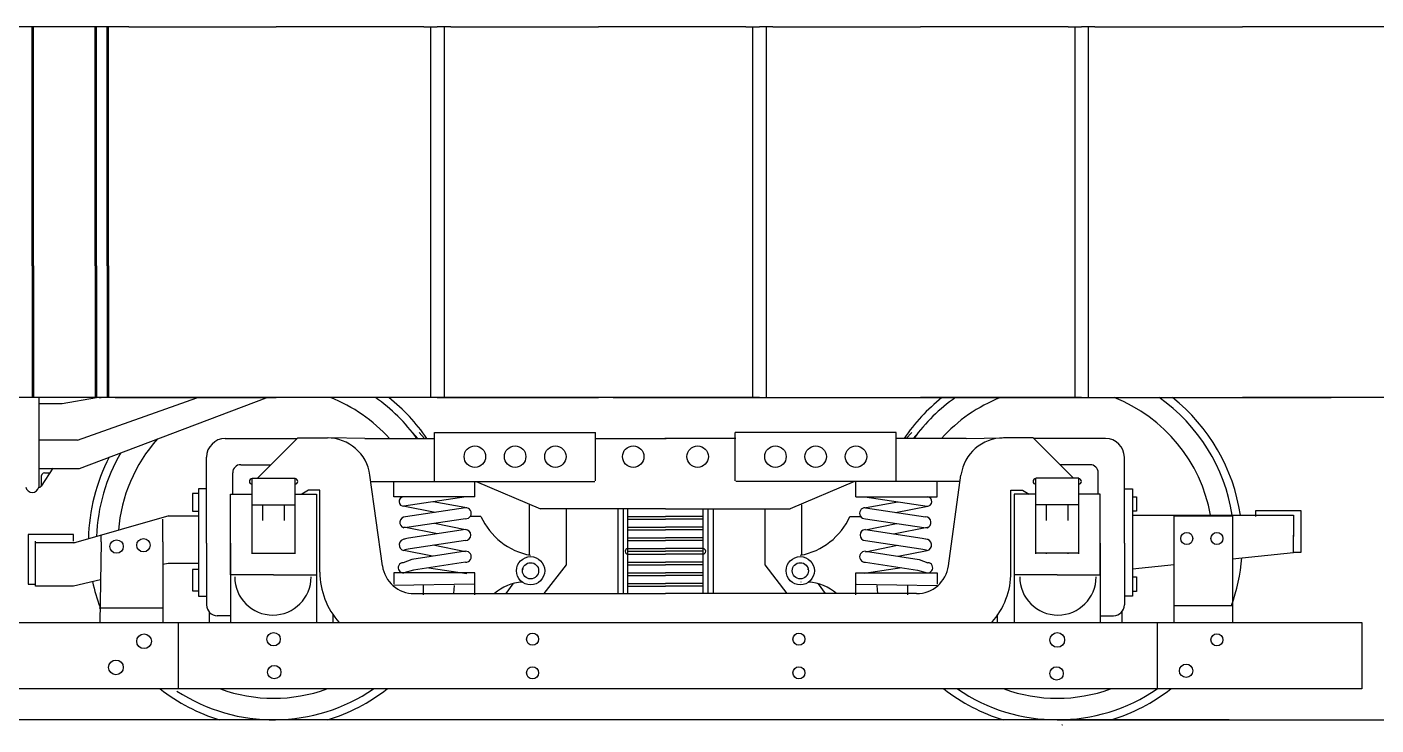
# Model space of a CAD drawing. Extents: x 0 to 750, y -2 to 474.
# Drawn here: x 100.5 to 226.2, y 314.6 to 379.6 of the extents above; entities that cross this region are included whole.
import ezdxf

# ---------------------------------------------------------------- set-up
doc = ezdxf.new("R2010")
doc.units = 0
doc.layers.get('0').update_dxf_attribs({"color": 1, "linetype": 'CONTINUOUS'})

msp = doc.modelspace()

# ---------------------------------------------------------------- linework, layer by layer
at = {"color": 1}
for p, q in [((108.737705, 379.614754), (97.487705, 379.614754)), ((100.987705, 357.364754), (100.987705, 379.614754)), ((101.112705, 357.364754), (101.112705, 379.614754)), ((106.862705, 357.364754), (106.862705, 379.614754)), ((106.987705, 357.364754), (106.987705, 379.614754)), ((107.987705, 357.364754), (107.987705, 379.614754)), ((108.112705, 357.364754), (108.112705, 379.614754)), ((109.987705, 379.614754), (108.737705, 379.614754)), ((109.987705, 379.614754), (123.487705, 379.614754)), ((137.487705, 379.614754), (123.987705, 379.614754)), ((137.487705, 379.614754), (138.737705, 379.614754)), ((138.112705, 379.614754), (138.112705, 357.364754)), ((139.987705, 379.614754), (138.737705, 379.614754)), ((139.362705, 379.614754), (139.362705, 357.364754)), ((139.987705, 379.614754), (153.487705, 379.614754)), ((167.487705, 379.614754), (153.987705, 379.614754)), ((167.487705, 379.614754), (168.737705, 379.614754)), ((168.112705, 379.614754), (168.112705, 357.364754)), ((169.987705, 379.614754), (168.737705, 379.614754)), ((169.362705, 379.614754), (169.362705, 357.364754)), ((169.987705, 379.614754), (183.487705, 379.614754)), ((197.487705, 379.614754), (183.987705, 379.614754)), ((197.487705, 379.614754), (198.737705, 379.614754)), ((198.112705, 379.614754), (198.112705, 357.364754)), ((199.987705, 379.614754), (198.737705, 379.614754)), ((199.362705, 379.614754), (199.362705, 357.364754)), ((199.987705, 379.614754), (213.487705, 379.614754)), ((227.487705, 379.614754), (213.987705, 379.614754)), ((108.737705, 345.114754), (123.487705, 345.114754)), ((138.737705, 345.114754), (123.987705, 345.114754)), ((138.737705, 345.114754), (153.487705, 345.114754)), ((168.737705, 345.114754), (153.987705, 345.114754)), ((168.737705, 345.114754), (183.487705, 345.114754)), ((198.737705, 345.114754), (183.987705, 345.114754)), ((198.737705, 345.114754), (213.487705, 345.114754)), ((228.737705, 345.114754), (213.987705, 345.114754))]:
    msp.add_line(p, q, dxfattribs=at)
for p, q in [((123.487705, 379.614754), (123.737705, 379.614754)), ((123.987705, 379.614754), (123.737705, 379.614754)), ((153.487705, 379.614754), (153.737705, 379.614754)), ((153.987705, 379.614754), (153.737705, 379.614754)), ((183.487705, 379.614754), (183.737705, 379.614754)), ((183.987705, 379.614754), (183.737705, 379.614754)), ((213.487705, 379.614754), (213.737705, 379.614754)), ((213.987705, 379.614754), (213.737705, 379.614754)), ((100.987705, 357.364754), (100.987705, 345.114754)), ((101.112705, 357.364754), (101.112705, 345.114754)), ((106.862705, 357.364754), (106.862705, 345.114754)), ((106.987705, 357.364754), (106.987705, 345.114754)), ((107.987705, 357.364754), (107.987705, 345.114754)), ((108.112705, 357.364754), (108.112705, 345.114754)), ((138.112705, 357.364754), (138.112705, 345.114754)), ((139.362705, 357.364754), (139.362705, 345.114754)), ((168.112705, 357.364754), (168.112705, 345.114754)), ((169.362705, 357.364754), (169.362705, 345.114754)), ((198.112705, 357.364754), (198.112705, 345.114754)), ((199.362705, 357.364754), (199.362705, 345.114754)), ((108.737705, 345.114754), (97.487705, 345.114754)), ((143.737705, 345.114754), (97.987705, 345.114754)), ((101.616505, 345.075544), (101.616505, 336.956424)), ((101.616505, 344.551481), (103.799348, 344.551481)), ((103.799348, 344.551481), (106.987705, 345.114754)), ((105.218196, 341.145072), (116.350695, 345.075544)), ((105.395403, 338.524757), (122.790082, 345.075544)), ((107.237705, 345.114754), (107.425205, 345.114754)), ((107.237705, 345.114754), (107.425205, 345.114754)), ((107.237705, 345.114754), (107.425205, 345.114754)), ((123.487705, 345.114754), (123.737705, 345.114754)), ((123.987705, 345.114754), (123.737705, 345.114754)), ((164.112705, 345.114754), (143.737705, 345.114754)), ((153.487705, 345.114754), (153.737705, 345.114754)), ((153.987705, 345.114754), (153.737705, 345.114754)), ((164.612705, 345.114754), (154.862705, 345.114754)), ((164.612705, 345.114754), (154.862705, 345.114754)), ((164.612705, 345.114754), (154.862705, 345.114754)), ((164.612705, 345.114754), (154.862705, 345.114754)), ((155.112705, 345.114754), (164.862705, 345.114754)), ((155.112705, 345.114754), (164.862705, 345.114754)), ((155.112705, 345.114754), (164.862705, 345.114754)), ((155.362705, 345.114754), (165.112705, 345.114754)), ((155.362705, 345.114754), (165.112705, 345.114754)), ((155.362705, 345.114754), (165.112705, 345.114754)), ((155.362705, 345.114754), (165.112705, 345.114754)), ((155.612705, 345.114754), (175.987705, 345.114754)), ((155.612705, 345.114754), (175.987705, 345.114754)), ((155.612705, 345.114754), (175.987705, 345.114754)), ((155.862705, 345.114754), (176.237705, 345.114754)), ((176.237705, 345.114754), (221.987705, 345.114754)), ((183.487705, 345.114754), (183.737705, 345.114754)), ((183.987705, 345.114754), (183.737705, 345.114754)), ((213.487705, 345.114754), (213.737705, 345.114754)), ((213.987705, 345.114754), (213.737705, 345.114754)), ((138.487705, 341.864754), (153.487705, 341.864754)), ((138.487705, 337.364754), (138.487705, 341.864754)), ((153.487705, 337.364754), (153.487705, 341.864754)), ((166.487705, 337.364754), (166.487705, 341.864754)), ((181.487705, 341.864754), (166.487705, 341.864754)), ((181.487705, 337.364754), (181.487705, 341.864754)), ((105.218196, 341.145072), (101.616372, 341.145072)), ((118.987705, 341.302254), (125.675205, 341.302254)), ((121.987705, 337.614754), (125.730346, 341.357395)), ((125.730346, 341.357395), (128.494199, 341.357395)), ((131.987951, 341.302254), (128.614307, 341.355591)), ((131.987951, 341.302254), (136.362705, 341.302254)), ((136.362705, 341.302254), (138.487705, 341.302254)), ((153.425205, 341.302254), (160.050205, 341.302254)), ((166.550205, 341.302254), (159.925205, 341.302254)), ((183.612705, 341.302254), (181.487705, 341.302254)), ((187.987459, 341.302254), (183.612705, 341.302254)), ((187.987459, 341.302254), (191.361103, 341.355591)), ((194.245064, 341.357395), (191.481211, 341.357395)), ((197.987705, 337.614754), (194.245064, 341.357395)), ((200.987705, 341.302254), (194.300205, 341.302254)), ((117.237705, 331.552254), (117.237705, 339.552254)), ((202.737705, 331.552254), (202.737705, 339.552254)), ((101.616505, 338.524757), (105.395403, 338.524757)), ((102.914614, 338.52579), (101.83237, 336.865447)), ((102.1311, 338.100034), (102.626945, 338.100034)), ((119.675205, 336.114754), (119.675205, 338.114754)), ((120.425205, 338.864754), (123.237705, 338.864754)), ((199.550205, 338.864754), (196.737705, 338.864754)), ((200.300205, 336.114754), (200.300205, 338.114754)), ((101.616505, 336.956424), (101.616505, 336.763937)), ((101.8811, 337.083491), (101.8811, 337.850034)), ((101.8811, 337.083491), (101.8811, 336.91611)), ((121.487705, 337.614754), (125.487705, 337.614754)), ((121.487705, 330.552254), (121.487705, 337.552254)), ((121.487705, 336.114754), (121.487705, 337.114754)), ((125.487705, 330.552254), (125.487705, 337.552254)), ((133.623092, 329.447483), (132.456684, 337.903944)), ((132.539675, 337.302254), (136.362705, 337.302254)), ((134.675205, 335.864754), (134.675205, 337.239754)), ((136.362705, 337.302254), (142.362705, 337.302254)), ((142.237705, 335.864754), (142.237705, 337.239754)), ((142.362705, 337.302254), (153.425205, 337.302254)), ((142.362705, 337.302254), (148.362705, 334.739754)), ((177.612705, 337.302254), (166.550205, 337.302254)), ((177.612705, 337.302254), (171.612705, 334.739754)), ((183.612705, 337.302254), (177.612705, 337.302254)), ((177.737705, 335.864754), (177.737705, 337.239754)), ((187.435734, 337.302254), (183.612705, 337.302254)), ((185.300205, 335.864754), (185.300205, 337.239754)), ((186.352318, 329.447483), (187.518726, 337.903944)), ((198.487705, 337.614754), (194.487705, 337.614754)), ((194.487705, 330.552254), (194.487705, 337.552254)), ((198.487705, 330.552254), (198.487705, 337.552254)), ((198.487705, 336.114754), (198.487705, 337.114754)), ((101.642844, 336.765822), (101.650769, 336.77652)), ((116.487705, 336.177254), (115.925205, 336.177254)), ((115.925205, 336.177254), (115.925205, 334.552254)), ((117.237705, 336.614754), (116.487705, 336.614754)), ((116.487705, 336.614754), (116.487705, 326.614754)), ((117.237705, 331.614754), (117.237705, 336.614754)), ((117.237705, 331.614754), (117.237705, 336.614754)), ((119.487705, 336.114754), (121.487705, 336.114754)), ((119.487705, 328.614754), (119.487705, 336.114754)), ((125.487705, 336.114754), (127.487705, 336.114754)), ((126.737705, 336.489754), (126.112705, 336.114754)), ((127.800205, 336.489754), (126.737705, 336.489754)), ((127.487705, 336.114754), (127.487705, 328.614754)), ((127.800205, 328.857395), (127.800205, 336.489754)), ((142.237705, 335.864754), (134.675205, 335.864754)), ((141.425205, 335.864754), (135.612705, 334.989754)), ((177.737705, 335.864754), (185.300205, 335.864754)), ((178.550205, 335.864754), (184.362705, 334.989754)), ((192.175205, 328.857395), (192.175205, 336.489754)), ((192.175205, 336.489754), (193.237705, 336.489754)), ((192.487705, 336.114754), (192.487705, 328.614754)), ((194.487705, 336.114754), (192.487705, 336.114754)), ((193.237705, 336.489754), (193.862705, 336.114754)), ((200.487705, 336.114754), (198.487705, 336.114754)), ((200.487705, 328.614754), (200.487705, 336.114754)), ((202.737705, 331.614754), (202.737705, 336.614754)), ((202.737705, 336.614754), (203.487705, 336.614754)), ((203.487705, 336.614754), (203.487705, 326.614754)), ((203.550205, 335.864754), (203.862705, 335.864754)), ((203.862705, 335.864754), (203.862705, 334.552254)), ((115.925205, 334.552254), (116.425205, 334.552254)), ((121.487705, 335.114754), (125.487705, 335.114754)), ((122.487705, 333.677254), (122.487705, 335.114754)), ((124.487705, 333.677254), (124.487705, 335.114754)), ((138.552093, 334.420975), (135.550205, 334.989754)), ((141.362705, 334.844078), (135.761565, 334.000896)), ((141.300205, 334.864754), (138.347999, 335.401519)), ((147.300205, 335.114754), (147.300205, 330.451633)), ((159.987705, 334.739754), (148.362705, 334.739754)), ((150.737705, 334.739754), (150.737705, 329.552254)), ((155.550205, 334.739754), (155.550205, 326.864754)), ((156.050205, 334.739754), (156.050205, 326.864754)), ((156.487705, 326.857395), (156.487705, 334.739754)), ((159.987705, 334.739754), (171.612705, 334.739754)), ((163.487705, 326.857395), (163.487705, 334.739754)), ((163.925205, 334.739754), (163.925205, 326.864754)), ((164.425205, 334.739754), (164.425205, 326.864754)), ((169.237705, 334.739754), (169.237705, 329.552254)), ((172.675205, 335.114754), (172.675205, 330.451633)), ((178.612705, 334.844078), (184.213845, 334.000896)), ((178.675205, 334.864754), (181.627411, 335.401519)), ((181.423317, 334.420975), (184.425205, 334.989754)), ((198.487705, 335.114754), (194.487705, 335.114754)), ((195.487705, 333.677254), (195.487705, 335.114754)), ((197.487705, 333.677254), (197.487705, 335.114754)), ((203.862705, 334.552254), (203.487705, 334.552254)), ((203.487705, 334.552254), (203.487705, 328.427254)), ((214.987705, 334.052254), (214.987705, 334.614754)), ((214.987705, 334.614754), (219.175205, 334.614754)), ((219.175205, 334.614754), (219.175205, 330.677254)), ((113.737705, 334.114754), (104.862705, 331.552254)), ((113.175205, 331.677254), (113.175205, 333.802254)), ((113.675205, 334.114754), (116.487705, 334.114754)), ((138.740192, 332.426757), (135.612705, 333.052254)), ((141.362705, 333.832811), (135.910426, 333.012038)), ((141.362705, 332.802254), (138.476471, 333.398324)), ((142.800205, 334.052254), (141.862705, 334.052254)), ((156.487705, 334.048574), (159.987705, 334.048574)), ((156.487705, 333.798574), (159.987705, 333.798574)), ((156.487705, 333.048574), (159.987705, 333.048574)), ((163.487705, 334.048574), (159.987705, 334.048574)), ((163.487705, 333.798574), (159.987705, 333.798574)), ((163.487705, 333.048574), (159.987705, 333.048574)), ((177.175205, 334.052254), (178.112705, 334.052254)), ((178.612705, 333.832811), (184.064984, 333.012038)), ((178.612705, 332.802254), (181.498939, 333.398324)), ((181.235218, 332.426757), (184.362705, 333.052254)), ((203.487705, 334.177254), (218.487705, 334.177254)), ((207.362705, 324.177254), (207.362705, 334.114754)), ((207.362705, 334.114754), (212.800205, 334.114754)), ((212.800205, 334.114754), (212.800205, 324.177254)), ((218.487705, 334.177254), (218.487705, 332.177254)), ((104.862705, 332.364754), (100.612705, 332.364754)), ((100.612705, 332.364754), (100.612705, 327.739754)), ((104.862705, 331.739754), (104.862705, 332.364754)), ((107.425205, 331.677254), (107.425205, 332.302254)), ((135.910426, 333.012038), (135.612705, 332.989754)), ((136.059286, 332.023179), (135.612705, 331.927254)), ((141.362705, 332.821544), (136.059286, 332.023179)), ((141.362705, 331.810276), (136.208146, 331.034321)), ((156.487705, 332.798574), (159.987705, 332.798574)), ((156.487705, 332.048574), (159.987705, 332.048574)), ((156.487705, 331.798574), (159.987705, 331.798574)), ((163.487705, 332.798574), (159.987705, 332.798574)), ((163.487705, 332.048574), (159.987705, 332.048574)), ((163.487705, 331.798574), (159.987705, 331.798574)), ((178.612705, 332.821544), (183.916124, 332.023179)), ((178.612705, 331.810276), (183.767263, 331.034321)), ((183.916124, 332.023179), (184.362705, 331.927254)), ((184.064984, 333.012038), (184.362705, 332.989754)), ((218.487705, 330.677254), (218.487705, 332.302254)), ((101.300205, 327.552254), (101.300205, 331.739754)), ((101.300205, 331.614754), (104.987705, 331.614754)), ((107.425205, 331.677254), (107.300205, 324.177254)), ((113.175205, 331.677254), (113.175205, 324.177254)), ((117.237705, 331.552254), (117.237705, 325.802254)), ((119.487705, 331.552254), (119.487705, 324.802254)), ((121.487705, 330.614754), (125.487705, 330.614754)), ((122.487705, 330.552254), (122.487705, 330.614754)), ((124.487705, 330.552254), (124.487705, 330.614754)), ((127.487705, 331.552254), (127.487705, 324.802254)), ((138.302953, 330.338401), (135.612705, 330.864754)), ((136.208146, 331.034321), (135.675205, 330.927254)), ((141.362705, 330.799009), (136.357007, 330.045463)), ((141.362705, 330.739754), (138.364542, 331.35894)), ((156.487705, 331.048574), (159.987705, 331.048574)), ((156.487705, 330.798574), (159.987705, 330.798574)), ((156.487705, 330.548574), (159.987705, 330.548574)), ((163.487705, 331.048574), (159.987705, 331.048574)), ((163.487705, 330.798574), (159.987705, 330.798574)), ((163.487705, 330.548574), (159.987705, 330.548574)), ((178.612705, 330.739754), (181.610868, 331.35894)), ((178.612705, 330.799009), (183.618403, 330.045463)), ((181.672457, 330.338401), (184.362705, 330.864754)), ((183.767263, 331.034321), (184.300205, 330.927254)), ((192.487705, 331.552254), (192.487705, 324.802254)), ((198.487705, 330.614754), (194.487705, 330.614754)), ((195.487705, 330.552254), (195.487705, 330.614754)), ((197.487705, 330.552254), (197.487705, 330.614754)), ((200.487705, 331.552254), (200.487705, 324.802254)), ((202.737705, 331.552254), (202.737705, 325.802254)), ((212.800205, 330.108504), (218.487705, 330.677254)), ((219.175205, 330.677254), (218.487705, 330.677254)), ((113.675205, 329.677254), (113.175205, 329.556687)), ((116.487705, 329.677254), (113.675205, 329.677254)), ((136.357007, 330.045463), (135.550205, 329.739754)), ((141.362705, 329.787742), (136.505867, 329.056605)), ((137.955856, 329.274883), (141.487705, 328.739754)), ((150.737705, 329.552254), (148.675205, 326.864754)), ((156.487705, 329.798574), (159.987705, 329.798574)), ((156.487705, 329.548574), (159.987705, 329.548574)), ((163.487705, 329.798574), (159.987705, 329.798574)), ((163.487705, 329.548574), (159.987705, 329.548574)), ((169.237705, 329.552254), (171.300205, 326.864754)), ((182.019554, 329.274883), (178.487705, 328.739754)), ((178.612705, 329.787742), (183.469543, 329.056605)), ((183.618403, 330.045463), (184.425205, 329.739754)), ((203.487705, 329.177254), (207.362705, 329.564754)), ((107.366518, 328.15601), (104.862705, 327.552254)), ((116.487705, 329.114754), (115.925205, 329.114754)), ((115.925205, 329.114754), (115.925205, 327.114754)), ((123.487705, 328.614754), (119.487705, 328.614754)), ((123.487705, 328.614754), (127.487705, 328.614754)), ((134.675205, 328.802254), (134.675205, 327.739754)), ((142.237705, 328.802254), (134.675205, 328.802254)), ((136.505867, 329.056605), (135.612705, 328.802254)), ((142.237705, 326.739754), (142.237705, 328.802254)), ((146.76811, 329.182322), (146.725881, 329.1232)), ((156.487705, 328.798574), (159.987705, 328.798574)), ((156.487705, 328.548574), (159.987705, 328.548574)), ((163.487705, 328.798574), (159.987705, 328.798574)), ((163.487705, 328.548574), (159.987705, 328.548574)), ((173.2073, 329.182322), (173.249529, 329.1232)), ((177.737705, 326.739754), (177.737705, 328.802254)), ((177.737705, 328.802254), (185.300205, 328.802254)), ((183.469543, 329.056605), (184.362705, 328.802254)), ((185.300205, 328.802254), (185.300205, 327.739754)), ((196.487705, 328.614754), (192.487705, 328.614754)), ((196.487705, 328.614754), (200.487705, 328.614754)), ((203.487705, 328.427254), (203.862705, 328.427254)), ((203.862705, 328.427254), (203.862705, 327.052254)), ((100.612705, 327.739754), (101.300205, 327.739754)), ((104.862705, 327.552254), (101.300205, 327.552254)), ((115.925205, 327.114754), (116.487705, 327.114754)), ((142.175205, 327.739754), (134.675205, 327.614754)), ((136.594956, 326.857395), (159.987705, 326.857395)), ((137.425205, 327.614754), (137.425205, 326.739754)), ((140.300205, 327.614754), (140.237705, 326.864754)), ((145.769037, 327.783619), (145.112705, 326.864754)), ((156.487705, 327.798574), (159.987705, 327.798574)), ((156.487705, 327.548574), (159.987705, 327.548574)), ((163.487705, 327.798574), (159.987705, 327.798574)), ((163.487705, 327.548574), (159.987705, 327.548574)), ((183.380454, 326.857395), (159.987705, 326.857395)), ((174.206373, 327.783619), (174.862705, 326.864754)), ((177.800205, 327.739754), (185.300205, 327.614754)), ((179.675205, 327.614754), (179.737705, 326.864754)), ((182.550205, 327.614754), (182.550205, 326.739754)), ((203.862705, 327.052254), (203.487705, 327.052254)), ((107.237705, 325.552254), (113.175205, 325.552254)), ((116.487705, 326.614754), (117.237705, 326.614754)), ((203.487705, 326.614754), (202.737705, 326.614754)), ((207.300205, 325.739754), (212.862705, 325.739754)), ((117.487705, 325.177254), (117.487705, 324.177254)), ((119.487705, 324.802254), (118.237705, 324.802254)), ((119.487705, 324.802254), (119.487705, 324.177254)), ((127.487705, 324.802254), (127.487705, 324.177254)), ((129.050205, 324.177254), (129.050205, 324.927254)), ((190.925205, 324.177254), (190.925205, 324.927254)), ((192.487705, 324.802254), (192.487705, 324.177254)), ((200.487705, 324.802254), (201.737705, 324.802254)), ((200.487705, 324.802254), (200.487705, 324.177254)), ((202.487705, 325.177254), (202.487705, 324.177254)), ((88.862705, 324.177254), (224.862705, 324.177254)), ((114.612705, 324.177254), (114.612705, 317.989754)), ((205.800205, 324.177254), (205.800205, 317.989754)), ((212.800205, 324.177254), (212.800205, 324.177254)), ((224.862705, 324.177254), (224.862705, 317.989754)), ((224.862705, 317.989754), (89.112705, 317.989754)), ((107.237705, 315.114754), (15.237705, 315.114754)), ((176.237705, 315.114754), (107.237705, 315.114754)), ((123.487705, 315.114754), (107.487705, 315.114754)), ((212.487705, 315.114754), (143.737705, 315.114754)), ((212.487705, 315.114754), (143.737705, 315.114754)), ((196.487705, 315.114754), (212.487705, 315.114754)), ((212.487705, 315.114754), (394.737705, 315.114754))]:
    msp.add_line(p, q)
for points in [[(136.417805, 341.864754), (136.925205, 341.302254)], [(137.050061, 341.864754), (137.550205, 341.302254)], [(182.925349, 341.864754), (182.425205, 341.302254)], [(183.557604, 341.864754), (183.050205, 341.302254)]]:
    msp.add_lwpolyline(points)
for centre, radius in [((142.237705, 339.614754), 1), ((145.987705, 339.614754), 1), ((149.737705, 339.614754), 1), ((156.987705, 339.614754), 1), ((162.987705, 339.614754), 1), ((170.237705, 339.614754), 1), ((173.987705, 339.614754), 1), ((177.737705, 339.614754), 1), ((108.862705, 331.239754), 0.625), ((111.362705, 331.364754), 0.625), ((208.550205, 331.989754), 0.5625), ((211.362705, 331.989754), 0.5625), ((147.425205, 328.989754), 1.313987), ((147.425205, 328.989754), 0.7526), ((172.550205, 328.989754), 1.313987), ((172.550205, 328.989754), 0.7526), ((111.425205, 322.427254), 0.6875), ((123.487705, 322.614754), 0.625), ((147.612705, 322.614754), 0.5625), ((172.425205, 322.614754), 0.5625), ((196.487705, 322.552254), 0.6875), ((211.362705, 322.552254), 0.5625), ((108.800205, 319.989754), 0.6875), ((123.550205, 319.552254), 0.625), ((147.612705, 319.489754), 0.5625), ((172.425205, 319.489754), 0.5625), ((196.425205, 319.427254), 0.625), ((208.487705, 319.677254), 0.625)]:
    msp.add_circle(centre, radius)
for centre, radius, start, end in [((123.487705, 331.614754), 14.5, 41.920856, 68.59665), ((123.487705, 331.614754), 16.5, 35.952986, 54.903199), ((123.487705, 331.614754), 17.25, 34.166119, 51.50005), ((196.487705, 331.614754), 17.25, 128.49995, 145.833881), ((196.487705, 331.614754), 16.5, 125.096801, 144.047014), ((196.487705, 331.614754), 14.5, 111.40335, 138.079144), ((196.487705, 331.614754), 14.5, 10.179008, 68.59665), ((196.487705, 331.614754), 16.5, 8.934371, 54.903199), ((196.487705, 331.614754), 17.25, 8.542948, 51.50005), ((123.487705, 331.614754), 14.5, 138.295731, 175.484708), ((118.987705, 339.552254), 1.75, 90, 180), ((128.494199, 337.357395), 4, 7.853313, 90), ((191.481211, 337.357395), 4, 90, 172.146687), ((200.987705, 339.552254), 1.75, 0, 90), ((123.487705, 331.614754), 17.25, 152.518352, 178.885738), ((123.487705, 331.614754), 16.5, 149.525411, 178.076793), ((102.1311, 337.850034), 0.25, 90, 180), ((120.425205, 338.114754), 0.75, 90, 180), ((199.550205, 338.114754), 0.75, 0, 90), ((101.606003, 337.012998), 0.270209, 270.971202, 15.146117), ((121.487705, 337.302254), 0.25, 90, 270), ((125.487705, 337.302254), 0.25, 270, 90), ((194.487705, 337.302254), 0.25, 90, 270), ((198.487705, 337.302254), 0.25, 270, 90), ((101.007496, 336.906871), 0.625, 193.042825, 346.957175), ((135.612705, 335.429486), 0.439732, 98.171234, 270), ((184.362705, 335.429486), 0.439732, 270, 81.828766), ((141.398121, 334.338445), 0.506872, 265.993382, 94.006618), ((178.577289, 334.338445), 0.506872, 85.993382, 274.006618), ((135.761565, 333.484367), 0.516529, 90, 253.25014), ((148.575448, 336.657736), 6.335769, 204.282363, 259.540091), ((171.399962, 336.657736), 6.335769, 280.459909, 335.717637), ((184.213845, 333.484367), 0.516529, 286.74986, 90), ((135.732159, 331.389304), 0.537979, 89.409343, 257.170984), ((141.354492, 332.31591), 0.5057, 270.930617, 89.069383), ((178.620918, 332.31591), 0.5057, 90.930617, 269.069383), ((184.243251, 331.389304), 0.537979, 282.829016, 90.590657), ((141.390699, 330.293375), 0.506408, 266.831091, 93.168909), ((156.487705, 330.798574), 0.25, 90, 270), ((163.487705, 330.798574), 0.25, 270, 90), ((178.584711, 330.293375), 0.506408, 86.831091, 273.168909), ((136.594956, 329.857395), 3, 187.853313, 270), ((135.557332, 329.269396), 0.470412, 90.868051, 276.760098), ((183.380454, 329.857395), 3, 270, 352.146687), ((184.418078, 329.269396), 0.470412, 263.239902, 89.131949), ((196.487705, 331.614754), 17.25, 340.087803, 355.283664), ((123.425205, 328.427254), 3.5625, 180, 0), ((134.800205, 328.857395), 7, 180, 221.958451), ((185.175205, 328.857395), 7, 318.041549, 0), ((196.550205, 328.427254), 3.5625, 180, 0), ((123.487705, 331.614754), 17.25, 192.17302, 200.439712), ((146.95932, 323.490015), 4.455538, 94.076791, 130.762206), ((146.95932, 323.490015), 4.455538, 84.805571, 84.877334), ((173.01609, 323.490015), 4.455538, 95.122666, 95.194429), ((173.01609, 323.490015), 4.455538, 49.237794, 85.923209), ((118.237705, 325.802254), 1, 180, 270), ((201.737705, 325.802254), 1, 270, 0), ((123.487705, 331.614754), 17.25, 232.17197, 253.042574), ((123.487705, 331.614754), 16.5, 236.920739, 304.334627), ((123.487705, 331.614754), 14.5, 249.993728, 290.006272), ((123.487705, 331.614754), 17.25, 286.957426, 307.82803), ((196.487705, 331.614754), 17.25, 232.17197, 253.042574), ((196.487705, 331.614754), 16.5, 235.665373, 304.334627), ((196.487705, 331.614754), 14.5, 249.993728, 290.006272), ((196.487705, 331.614754), 17.25, 286.957426, 307.82803), ((196.237705, 331.614754), 17, 272.315847, 272.535426)]:
    msp.add_arc(centre, radius, start, end)

doc.saveas('drawing.dxf')
